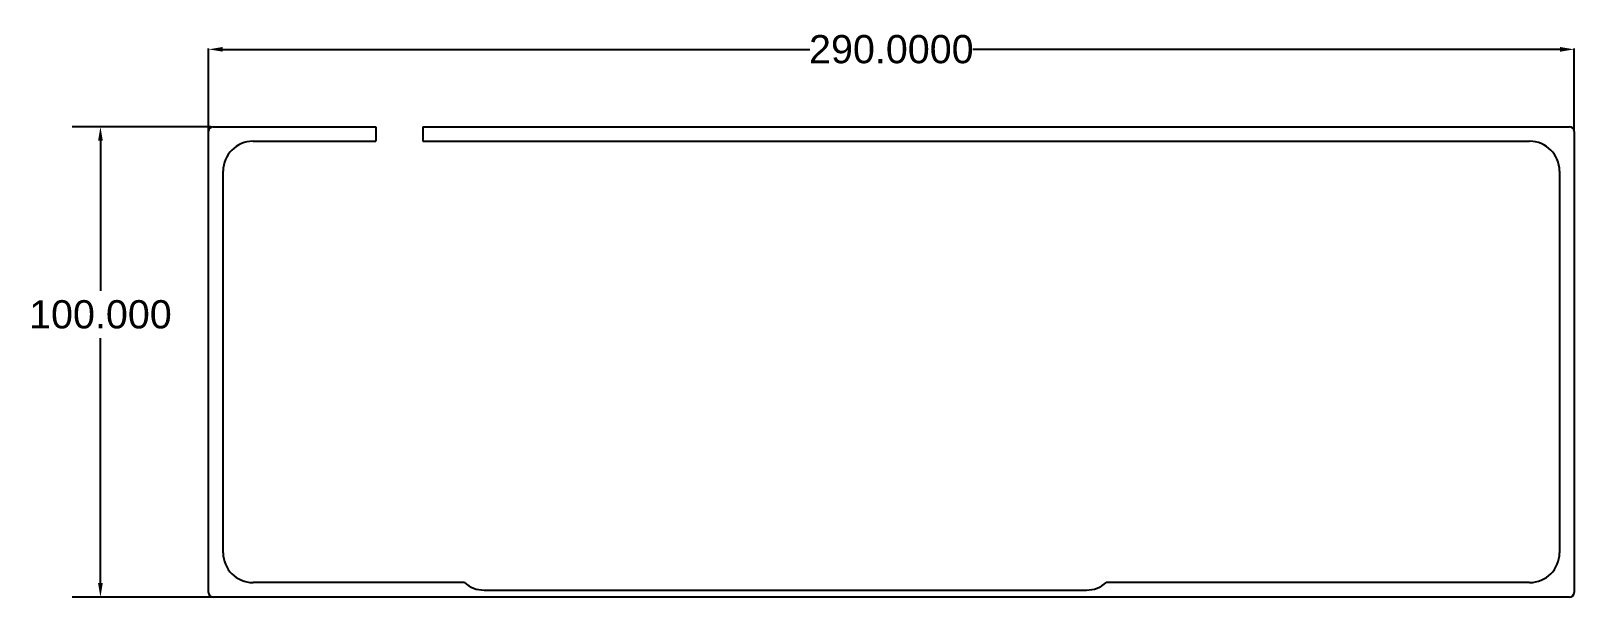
# Model space of a CAD drawing. Header units: inches. Extents: x -1 to 327, y -3 to 118.
import ezdxf

# ---------------------------------------------------------------- set-up
doc = ezdxf.new("R2010")
doc.units = ezdxf.units.IN
doc.header["$MEASUREMENT"] = 0
doc.styles.get("Standard").update_dxf_attribs({"font": 'Arial.ttf'})
doc.dimstyles.new('Metric', dxfattribs={"dimtxt": 6, "dimasz": 3, "dimexe": 6, "dimexo": 0.5, "dimgap": 2, "dimtad": 0, "dimtih": 1, "dimtoh": 1, "dimdec": 3, "dimzin": 0, "dimdsep": 46, "dimtxsty": 'Standard', "dimcen": 0.09, "dimazin": 0, "dimtfac": 1, "dimtdec": 3, "dimtofl": 0, "dimtmove": 0, "dimatfit": 3, "dimfxl": 1, "dimtolj": 1, "dimtzin": 0, "dimarcsym": 0})
doc.dimstyles.get("Standard").update_dxf_attribs({"dimtxt": 0.18, "dimasz": 0.18, "dimexe": 0.18, "dimexo": 0.0625, "dimgap": 0.09, "dimtad": 0, "dimtih": 1, "dimtoh": 1, "dimdec": 4, "dimzin": 0, "dimdsep": 46, "dimtxsty": 'Standard', "dimcen": 0.09, "dimadec": 0, "dimazin": 0, "dimtfac": 1, "dimtdec": 4, "dimtofl": 0, "dimtmove": 0, "dimatfit": 3, "dimfxl": 1, "dimtolj": 1, "dimtzin": 0, "dimarcsym": 0})

# ---------------------------------------------------------------- blocks, each defined once
blk = doc.blocks.new('*D3')
at = {"color": 0, "lineweight": -2, "transparency": 16777216}
for p, q in [((37.42, 97.14), (7.96, 97.14)), ((13.96, 94.14), (13.96, 62.26)), ((13.96, 0.14), (13.96, 52.17)), ((37.42, -2.86), (7.96, -2.86))]:
    blk.add_line(p, q, dxfattribs=at)
at = {"color": 0, "transparency": 16777216}
for points in [[(13.46, 94.14), (14.46, 94.14), (13.96, 97.14)], [(13.46, 0.14), (14.46, 0.14), (13.96, -2.86)]]:
    blk.add_solid(points, dxfattribs=at)
at = {"layer": 'Defpoints', "color": 0, "transparency": 16777216}
for p in [(37.92, 97.14), (13.96, -2.86), (37.92, -2.86)]:
    blk.add_point(p, dxfattribs=at)
at = {"color": 0, "transparency": 16777216, "insert": (13.96, 57.22), "char_height": 6, "attachment_point": 5}
blk.add_mtext('\\A1;100.000', dxfattribs=at)
blk = doc.blocks.new('*D14')
at = {"color": 0, "lineweight": -2, "transparency": 16777216}
for p, q in [((36.92, 96.2), (36.92, 113.76)), ((39.92, 113.58), (164.64, 113.58)), ((323.92, 113.58), (199.2, 113.58)), ((326.92, 96.2), (326.92, 113.76))]:
    blk.add_line(p, q, dxfattribs=at)
at = {"color": 0, "transparency": 16777216}
for points in [[(39.92, 114.08), (39.92, 113.08), (36.92, 113.58)], [(323.92, 114.08), (323.92, 113.08), (326.92, 113.58)]]:
    blk.add_solid(points, dxfattribs=at)
at = {"layer": 'Defpoints', "color": 0, "transparency": 16777216}
for p in [(326.92, 113.58), (36.92, 96.14), (326.92, 96.14)]:
    blk.add_point(p, dxfattribs=at)
at = {"color": 0, "transparency": 16777216, "insert": (181.92, 113.58), "char_height": 6, "attachment_point": 5}
blk.add_mtext('\\A1;290.0000', dxfattribs=at)

msp = doc.modelspace()

# ---------------------------------------------------------------- linework, layer by layer
for p, q in [((36.91583, -1.86343), (36.91583, 96.13657)), ((37.91583, 97.13657), (72.41583, 97.13657)), ((72.41583, 97.13657), (72.41583, 94.03657)), ((82.41583, 97.13657), (82.41583, 94.03657)), ((82.41583, 97.13657), (325.91583, 97.13657)), ((326.91583, 96.13657), (326.91583, -1.86343)), ((46.36583, 94.03657), (72.41583, 94.03657)), ((82.41583, 94.03657), (317.46583, 94.03657)), ((40.01583, 6.58657), (40.01583, 87.68657)), ((323.81583, 87.68657), (323.81583, 6.58657)), ((91.24056, 0.23657), (46.36583, 0.23657)), ((317.46583, 0.23657), (227.56623, 0.23657)), ((325.91583, -2.86343), (18.91583, -2.86343)), ((95.45482, -1.36343), (223.35197, -1.36343))]:
    msp.add_line(p, q)
for centre, radius, start, end in [((37.91583, 96.13657), 1, 90, 180), ((325.91583, 96.13657), 1, 0, 90), ((46.36583, 87.68657), 6.35, 90, 180), ((317.46583, 87.68657), 6.35, 360, 90), ((46.36583, 6.58657), 6.35, 180, 270), ((317.46583, 6.58657), 6.35, 270, 360), ((95.45482, 4.98657), 6.35, 228.4201465, 270), ((223.35197, 4.98657), 6.35, 270, 311.5798535), ((37.91583, -1.86343), 1, 180, 270), ((325.91583, -1.86343), 1, 270, 0)]:
    msp.add_arc(centre, radius, start, end)

# ---------------------------------------------------------------- dimensions: what is measured, and where the dimension line sits
dim = msp.add_linear_dim(base=(326.91583, 113.5755), p1=(36.91583, 96.13657), p2=(326.91583, 96.13657), dimstyle='Standard', override={"dimtxt": 6, "dimasz": 3})
dim.commit()
dim.dimension.update_dxf_attribs({"geometry": '*D14', "text_midpoint": (181.91583, 113.5755)})
dim = msp.add_linear_dim(base=(13.95559, -2.86343), p1=(37.91583, 97.13666), p2=(37.91583, -2.86343), angle=90, dimstyle='Metric')
dim.commit()
dim.dimension.update_dxf_attribs({"geometry": '*D3', "text_midpoint": (13.95559, 57.21568), "dimtype": 160})

doc.saveas('drawing.dxf')
